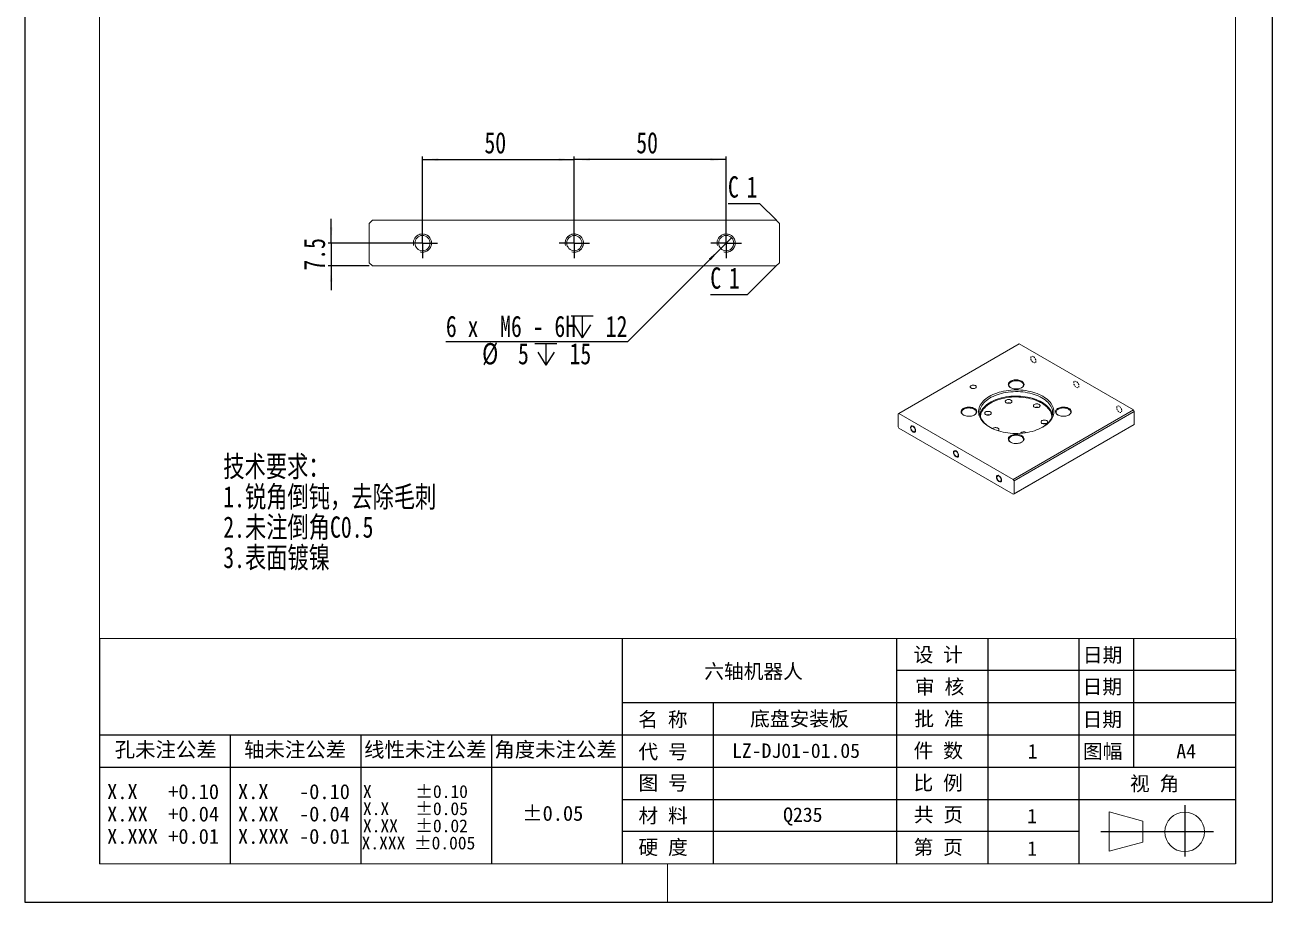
# Model space of a CAD drawing. Header units: millimetres. Extents: x 12 to 1039, y 8 to 1479.
# Drawn here: x 12 to 1039, y 8 to 729 of the extents above; entities that cross this region are included whole.
import ezdxf

# ---------------------------------------------------------------- set-up
doc = ezdxf.new("R2010")
doc.units = ezdxf.units.MM
doc.linetypes.add('SLD-实线', pattern=[0])
doc.linetypes.add('SLD-虚线', pattern=[1.905, 1.27, -0.635])
for name, color, linetype in [('FORMAT', 7, 'SLD-实线'), ('SLD-0', 179, 'SLD-实线'), ('图框', 7, 'SLD-实线'), ('标注层', 96, 'SLD-实线')]:
    doc.layers.add(name, color=color, linetype=linetype)
doc.layers.add('粗实线', color=7, linetype='SLD-实线', lineweight=15)
doc.styles.add('SLDTEXTSTYLE0', font='HYSWLONGFANGSONG.TTF', dxfattribs={"bigfont": 'bigfont'})
doc.styles.add('SLDTEXTSTYLE1', font='SIMSUN.TTC')
doc.styles.add('SLDTEXTSTYLE2', font='SIMSUN.TTC', dxfattribs={"bigfont": 'bigfont'})
doc.styles.add('SLDTEXTSTYLE3', font='HYSWLONGFANGSONG.TTF')
doc.dimstyles.new('SLDDIMSTYLE0', dxfattribs={"dimtxt": 17.5, "dimasz": 13, "dimexe": 0, "dimexo": 0.0625, "dimgap": 4.375, "dimtad": 1, "dimdec": 3, "dimlfac": 2, "dimrnd": 1e-09, "dimzin": 12, "dimdsep": 46, "dimtxsty": 'SLDTEXTSTYLE3', "dimsah": 1, "dimcen": 0.09, "dimadec": 0, "dimazin": 3, "dimtfac": 1, "dimtdec": 3, "dimtofl": 0, "dimtmove": 0, "dimatfit": 3, "dimfxl": 0, "dimfrac": 2, "dimtolj": 1, "dimtzin": 12, "dimarcsym": 0})
doc.dimstyles.new('SLDDIMSTYLE3', dxfattribs={"dimtxt": 17.5, "dimasz": 13, "dimexe": 0, "dimexo": 0.0625, "dimgap": 4.375, "dimtad": 1, "dimdec": 3, "dimlfac": 2, "dimrnd": 1e-09, "dimzin": 12, "dimdsep": 46, "dimtxsty": 'SLDTEXTSTYLE3', "dimsah": 1, "dimcen": 0.09, "dimadec": 0, "dimazin": 3, "dimtfac": 1, "dimtdec": 3, "dimtmove": 0, "dimatfit": 0, "dimfxl": 0, "dimfrac": 2, "dimtolj": 1, "dimtzin": 12, "dimarcsym": 0})
doc.dimstyles.new('SLDDIMSTYLE4', dxfattribs={"dimtxt": 17.5, "dimasz": 13, "dimexe": 0, "dimexo": 0.0625, "dimgap": 4.375, "dimtad": 0, "dimtih": 1, "dimtoh": 1, "dimdec": 0, "dimlfac": 2, "dimrnd": 1e-09, "dimzin": 12, "dimdsep": 46, "dimtxsty": 'SLDTEXTSTYLE3', "dimblk1": 'NONE', "dimsah": 1, "dimcen": 0, "dimadec": 0, "dimazin": 3, "dimtfac": 1, "dimtdec": 3, "dimtmove": 0, "dimatfit": 3, "dimldrblk": 'NONE', "dimfxl": 0, "dimfrac": 2, "dimtolj": 1, "dimtzin": 12, "dimarcsym": 0})

# ---------------------------------------------------------------- blocks, each defined once
blk = doc.blocks.new('SW_NOTE_0')
at = {"layer": 'SLD-0', "color": 0, "char_height": 17.5, "attachment_point": 1, "style": 'SLDTEXTSTYLE0'}
for s, insert in [('\\M+18B5A术\\M+19776\\M+18B81\\M+18146', (0, 22.6)), ('1.锐\\M+18A70\\M+1937C钝\\M+18143\\M+18B8E\\M+18F9C\\M+196D1\\M+18E68', (0, -2.4)), ('2.\\M+196A2\\M+1928D\\M+1937C\\M+18A70C0.5', (0, -27.4)), ('3.\\M+1955C\\M+196CA镀镍', (0, -52.4))]:
    blk.add_mtext(s, dxfattribs=dict(at, insert=insert))
blk = doc.blocks.new('SW_NOTE_1')
at = {"layer": 'FORMAT', "color": 0, "char_height": 12.312, "attachment_point": 2, "style": 'SLDTEXTSTYLE1'}
for s, insert in [('X.X   +0.10', (38.1, 14.3)), ('X.XX  +0.04', (38.1, -4.1)), ('X.XXX +0.01', (38.1, -22.5))]:
    blk.add_mtext(s, dxfattribs=dict(at, insert=insert))
blk = doc.blocks.new('SW_NOTE_2')
at = {"layer": 'FORMAT', "color": 0, "char_height": 12.312, "attachment_point": 2, "style": 'SLDTEXTSTYLE1'}
for s, insert in [('X.X   -0.10', (38.1, 14.3)), ('X.XX  -0.04', (38.1, -4.1)), ('X.XXX -0.01', (38.1, -22.5))]:
    blk.add_mtext(s, dxfattribs=dict(at, insert=insert))
blk = doc.blocks.new('SW_NOTE_3')
at = {"layer": 'FORMAT', "color": 0, "char_height": 10.583, "attachment_point": 2, "style": 'SLDTEXTSTYLE1'}
for s, insert in [('X     ±0.10', (35.9, 12.3)), ('X.X   ±0.05', (35.9, -1.8)), ('X.XX  ±0.02', (35.9, -15.9)), (' X.XXX ±0.005', (34.8, -30))]:
    blk.add_mtext(s, dxfattribs=dict(at, insert=insert))
blk = doc.blocks.new('SW_SYMBOL_HOLE_DEPTH')
at = {"layer": '标注层', "color": 0}
for p, q in [((0, 4375), (4000, 4375)), ((500, 2775), (2000, 375)), ((2000, 4375), (2000, 375)), ((3500, 2775), (2000, 375))]:
    blk.add_line(p, q, dxfattribs=at)
blk = doc.blocks.new('_D_15')
at = {"layer": '标注层'}
for p, q in [((585.3, 545.4), (508.4, 468.5)), ((594.1, 554.2), (585.3, 545.4)), ((508.4, 468.5), (359, 468.5))]:
    blk.add_line(p, q, dxfattribs=at)
blk.add_solid([(585.3, 545.4), (575.4, 536.9), (576.8, 535.5)], dxfattribs=at)
at = {"layer": '标注层', "xscale": 0.004511737089201878, "yscale": 0.004511737089201878, "zscale": 0.004511737089201878}
for p in [(462.2, 470.1), (432.3, 447.5)]:
    blk.add_blockref('SW_SYMBOL_HOLE_DEPTH', p, dxfattribs=at)
at = {"layer": '标注层', "char_height": 17.5, "attachment_point": 1, "style": 'SLDTEXTSTYLE3'}
for s, insert in [('6 x  M6 - 6H ', (359, 490, 0.2)), (' 12', (481.6, 490, 0.2)), ('%%c', (388.8, 467.5, 0.2)), (' 5 ', (409.4, 467.5, 0.2)), (' 15', (451.8, 467.5, 0.2))]:
    blk.add_mtext(s, dxfattribs=dict(at, insert=insert))
blk = doc.blocks.new('_NONE')
blk = doc.blocks.new('_D_16')
at = {"layer": '标注层'}
for p, q in [((339.7, 552.3), (339.7, 621)), ((339.7, 618.5), (464.7, 618.5)), ((464.7, 552.3), (464.7, 621))]:
    blk.add_line(p, q, dxfattribs=at)
for points in [[(339.7, 618.5), (352.7, 617.5), (352.7, 619.5)], [(464.7, 618.5), (451.7, 619.5), (451.7, 617.5)]]:
    blk.add_solid(points, dxfattribs=at)
at = {"layer": '标注层', "insert": (390.7, 641.1, 0.2), "char_height": 17.5, "attachment_point": 1, "style": 'SLDTEXTSTYLE3'}
blk.add_mtext('50', dxfattribs=at)
blk = doc.blocks.new('_D_17')
at = {"layer": '标注层'}
for p, q in [((464.7, 552.3), (464.7, 621)), ((589.7, 618.5), (464.7, 618.5)), ((589.7, 552.3), (589.7, 621))]:
    blk.add_line(p, q, dxfattribs=at)
for points in [[(464.7, 618.5), (477.7, 617.5), (477.7, 619.5)], [(589.7, 618.5), (576.7, 619.5), (576.7, 617.5)]]:
    blk.add_solid(points, dxfattribs=at)
at = {"layer": '标注层', "insert": (515.7, 641.1, 0.2), "char_height": 17.5, "attachment_point": 1, "style": 'SLDTEXTSTYLE3'}
blk.add_mtext('50', dxfattribs=at)
blk = doc.blocks.new('_D_18')
at = {"layer": '标注层'}
for p, q in [((264.6, 549.8), (264.6, 569.8)), ((337.2, 549.8), (262.1, 549.8)), ((264.6, 549.8), (264.6, 531)), ((295.9, 531), (262.1, 531)), ((264.6, 531), (264.6, 511))]:
    blk.add_line(p, q, dxfattribs=at)
for points in [[(264.6, 549.8), (265.6, 562.8), (263.6, 562.8)], [(264.6, 531), (263.6, 518), (265.6, 518)]]:
    blk.add_solid(points, dxfattribs=at)
at = {"layer": '标注层', "insert": (242, 527.1, 0.3), "char_height": 17.5, "attachment_point": 1, "rotation": 90, "style": 'SLDTEXTSTYLE3'}
blk.add_mtext('7.5', dxfattribs=at)
blk = doc.blocks.new('SW_CHAMFER_DIMENSION_1')
at = {"layer": '标注层', "color": 0}
for p, q in [((26.2, 0), (0, 0)), ((39.8, -13.6), (26.2, 0))]:
    blk.add_line(p, q, dxfattribs=at)
at = {"layer": '标注层', "color": 0, "char_height": 17.5, "attachment_point": 1, "style": 'SLDTEXTSTYLE3'}
for s, insert in [('C', (0, 22.6, 0.2)), ('1', (15.3, 22.6, 0.2))]:
    blk.add_mtext(s, dxfattribs=dict(at, insert=insert))
blk = doc.blocks.new('SW_CHAMFER_DIMENSION_2')
at = {"layer": '标注层', "color": 0}
for p, q in [((54.3, 23.9), (30.4, 0)), ((30.4, 0), (0, 0))]:
    blk.add_line(p, q, dxfattribs=at)
at = {"layer": '标注层', "color": 0, "char_height": 17.5, "attachment_point": 1, "style": 'SLDTEXTSTYLE3'}
for s, insert in [('C', (0, 22.6, 0.2)), ('1', (15.3, 22.6, 0.2))]:
    blk.add_mtext(s, dxfattribs=dict(at, insert=insert))
blk = doc.blocks.new('SW_CENTERMARKSYMBOL_12')
at = {"layer": 'SLD-0', "color": 0}
for p, q in [((0, 6.25), (0, 12.5)), ((-6.25, 0), (-12.5, 0)), ((0, 0), (-6.25, 0)), ((0, 0), (0, 6.25)), ((0, 0), (0, -6.25)), ((0, 0), (6.25, 0)), ((6.25, 0), (12.5, 0)), ((0, -6.25), (0, -12.5))]:
    blk.add_line(p, q, dxfattribs=at)
blk = doc.blocks.new('SW_CENTERMARKSYMBOL_13')
at = {"layer": 'SLD-0', "color": 0}
for p, q in [((0, 6.25), (0, 12.5)), ((-6.25, 0), (-12.5, 0)), ((0, 0), (-6.25, 0)), ((0, 0), (0, 6.25)), ((0, 0), (0, -6.25)), ((0, 0), (6.25, 0)), ((6.25, 0), (12.5, 0)), ((0, -6.25), (0, -12.5))]:
    blk.add_line(p, q, dxfattribs=at)
blk = doc.blocks.new('SW_CENTERMARKSYMBOL_14')
at = {"layer": 'SLD-0', "color": 0}
for p, q in [((0, 6.25), (0, 12.5)), ((-6.25, 0), (-12.5, 0)), ((0, 0), (-6.25, 0)), ((0, 0), (0, 6.25)), ((0, 0), (0, -6.25)), ((0, 0), (6.25, 0)), ((6.25, 0), (12.5, 0)), ((0, -6.25), (0, -12.5))]:
    blk.add_line(p, q, dxfattribs=at)

msp = doc.modelspace()

# ---------------------------------------------------------------- linework, layer by layer
at = {"color": 7, "linetype": 'SLD-实线', "lineweight": 15}
for p, q in [((298.44233, 568.52739), (295.94233, 566.02739)), ((295.94233, 533.52739), (295.94233, 566.02739)), ((630.94234, 568.52739), (298.44233, 568.52739)), ((633.44234, 566.02739), (630.94234, 568.52739)), ((633.44234, 533.52739), (633.44234, 566.02739)), ((295.94233, 533.52739), (298.44233, 531.02739)), ((630.94234, 531.02739), (298.44233, 531.02739)), ((630.94234, 531.02739), (633.44234, 533.52739)), ((830.85824, 466.7541), (731.86329, 409.60553)), ((830.85824, 466.7541), (924.90345, 412.46296)), ((825.9085, 355.31439), (924.90345, 412.46296)), ((925.61055, 411.23822), (826.6156, 354.08965)), ((924.90345, 412.46296), (925.61055, 411.23822)), ((925.61055, 400.62318), (925.61055, 411.23822)), ((731.86329, 409.60553), (731.15618, 409.1972)), ((731.15618, 398.58217), (731.15618, 409.1972)), ((825.9085, 355.31439), (731.86329, 409.60553)), ((826.6156, 343.47462), (925.61055, 400.62318)), ((925.61055, 400.62318), (924.90345, 400.21485)), ((731.15618, 398.58217), (731.86329, 397.35742)), ((825.9085, 343.06628), (731.86329, 397.35742)), ((924.90345, 400.21485), (825.9085, 343.06628)), ((826.6156, 354.08965), (825.9085, 355.31439)), ((826.6156, 343.47462), (826.6156, 354.08965)), ((825.9085, 343.06628), (826.6156, 343.47462))]:
    msp.add_line(p, q, dxfattribs=at)
at = {"color": 7, "linetype": 'SLD-虚线', "lineweight": 0, "flags": 128}
for points in [[(842.5255, 456.3443), (841.71371, 456.62647), (841.0255, 456.49275), (840.56566, 455.9635), (840.40418, 455.11929), (840.56566, 454.08864), (841.0255, 453.02846), (841.71371, 452.10016), (842.5255, 451.44506), (843.3373, 451.16288), (844.0255, 451.2966), (844.48535, 451.82585), (844.64682, 452.67007), (844.48535, 453.70071), (844.0255, 454.76089), (843.3373, 455.6892), (842.5255, 456.3443)], [(877.88084, 435.9341), (877.06905, 436.21627), (876.38084, 436.08255), (875.921, 435.5533), (875.75952, 434.70909), (875.921, 433.67844), (876.38084, 432.61826), (877.06905, 431.68996), (877.88084, 431.03485), (878.69264, 430.75268), (879.38084, 430.8864), (879.84069, 431.41565), (880.00216, 432.25986), (879.84069, 433.29051), (879.38084, 434.35069), (878.69264, 435.27899), (877.88084, 435.9341)], [(913.23618, 415.52389), (912.42439, 415.80607), (911.73618, 415.67235), (911.27634, 415.1431), (911.11486, 414.29888), (911.27634, 413.26824), (911.73618, 412.20806), (912.42439, 411.27976), (913.23618, 410.62465), (914.04798, 410.34248), (914.73618, 410.4762), (915.19603, 411.00545), (915.3575, 411.84966), (915.19603, 412.88031), (914.73618, 413.94049), (914.04798, 414.86879), (913.23618, 415.52389)]]:
    msp.add_lwpolyline(points, dxfattribs=at)
at = {"color": 7, "linetype": 'SLD-实线', "lineweight": 15, "flags": 128}
for points in [[(794.7958, 432.46496), (795.15582, 432.20211), (795.40114, 431.89841), (795.51852, 431.57023), (795.50163, 431.23528), (795.3514, 430.9116), (795.07591, 430.61665), (794.69002, 430.36633), (794.21453, 430.17413), (793.67508, 430.05041), (793.10074, 430.00184), (792.52248, 430.03105), (791.97148, 430.13645), (791.47744, 430.31237), (791.06699, 430.54931), (790.76226, 430.83452), (790.57968, 431.15261), (790.52909, 431.48643), (790.61321, 431.81798), (790.82753, 432.1294), (791.16047, 432.4039), (791.59409, 432.62667), (792.10502, 432.7857), (792.6657, 432.87243), (793.24592, 432.88218), (793.81439, 432.81442), (794.34047, 432.6728), (794.7958, 432.46496)], [(832.97956, 436.1388), (833.59979, 435.72419), (834.10885, 435.26188), (834.49587, 434.7617), (834.75262, 434.23432), (834.87361, 433.69098), (834.85628, 433.14326), (834.70099, 432.60283), (834.41105, 432.08122), (833.99264, 431.58954), (833.45468, 431.13826), (832.80864, 430.73701), (832.06827, 430.39434), (831.24937, 430.11755), (830.36938, 429.91254), (829.44707, 429.78369), (828.50208, 429.73373), (827.55457, 429.76373), (826.62472, 429.87305), (825.73235, 430.05937), (824.89649, 430.31871), (824.13494, 430.64554), (823.46394, 431.0329), (822.89778, 431.47254), (822.44855, 431.95507), (822.1258, 432.47022), (821.93642, 433.00702), (821.88445, 433.554), (821.97099, 434.09953), (822.19421, 434.63197), (822.54933, 435.13998), (823.02879, 435.61272), (823.62238, 436.04012), (824.31744, 436.41308), (825.09916, 436.72364), (825.95087, 436.96518), (826.85443, 437.13256), (827.79058, 437.2222), (828.73936, 437.23221), (829.68055, 437.16236), (830.5941, 437.01414), (831.46053, 436.79072), (832.26137, 436.49685), (832.97956, 436.1388)], [(832.62601, 435.52642), (831.94629, 435.86411), (831.18698, 436.13953), (830.36504, 436.34655), (829.49884, 436.48054), (828.60772, 436.5385), (827.71158, 436.51915), (826.83045, 436.4229), (825.98402, 436.25192), (825.19118, 436.01002), (824.46965, 435.70261), (823.83554, 435.33655), (823.30302, 434.92001), (822.884, 434.46232), (822.58781, 433.97368), (822.4211, 433.46501), (822.38756, 432.94769), (822.48797, 432.43325), (822.72007, 431.9332), (823.07868, 431.45871), (823.55578, 431.02037), (823.97031, 430.73047)], [(832.79642, 430.73047), (832.9312, 430.81786), (833.46371, 431.23439), (833.88274, 431.69208), (834.17892, 432.18072), (834.34564, 432.68939), (834.37917, 433.20671), (834.27877, 433.72115), (834.04667, 434.2212), (833.68806, 434.69569), (833.21096, 435.13403), (832.62601, 435.52642)], [(850.30368, 423.68857), (851.70448, 422.82457), (853.0033, 421.90902), (854.19447, 420.94591), (855.27277, 419.93946), (856.23349, 418.89407), (857.07243, 417.81432), (857.78592, 416.70491), (858.37084, 415.57071), (858.82463, 414.41667), (859.14531, 413.24784), (859.33147, 412.06933), (859.38231, 410.8863), (859.2976, 409.70391), (859.0777, 408.52734), (858.72359, 407.36173), (858.23681, 406.21218), (857.61949, 405.08372), (856.87432, 403.98127), (856.00457, 402.90967), (855.01404, 401.87359), (853.90706, 400.87757), (852.68847, 399.92597), (851.36361, 399.02294), (849.93825, 398.17243), (848.41865, 397.37816), (846.81143, 396.6436), (845.12363, 395.97197), (843.36263, 395.36621), (841.53613, 394.82896), (839.65212, 394.36257), (837.71883, 393.96908), (835.74472, 393.65021), (833.73842, 393.40736), (831.7087, 393.24159), (829.66444, 393.15362), (827.61459, 393.14383), (825.56809, 393.21228), (823.5339, 393.35866), (821.52092, 393.58233), (819.53795, 393.88231), (817.59365, 394.25729), (815.69654, 394.70563), (813.8549, 395.22538), (812.07679, 395.81425), (810.36999, 396.46968), (808.74195, 397.18879), (807.1998, 397.96845), (805.75028, 398.80523), (804.39973, 399.6955), (803.15406, 400.63534), (802.0187, 401.62066), (800.99864, 402.64714), (800.09831, 403.7103), (799.32168, 404.80548), (798.67212, 405.92789), (798.15248, 407.07264), (797.76503, 408.23471), (797.51147, 409.40902), (797.3929, 410.59044), (797.40985, 411.7738), (797.56224, 412.95392), (797.8494, 414.12565), (798.27007, 415.28386), (798.82243, 416.42349), (799.50404, 417.53956), (800.31194, 418.62717), (801.24259, 419.68159), (802.29192, 420.69819), (803.45534, 421.67254), (804.72776, 422.60037), (806.10363, 423.47762), (807.57691, 424.30046), (809.14118, 425.06529), (810.78959, 425.76876), (812.51493, 426.40781), (814.30966, 426.97963), (816.16594, 427.48172), (818.07563, 427.9119), (820.0304, 428.26827), (822.02169, 428.54928), (824.04081, 428.75371), (826.07891, 428.88065), (828.12708, 428.92955), (830.17638, 428.90021), (832.21784, 428.79274), (834.24253, 428.60761), (836.2416, 428.34564), (838.20631, 428.00798), (840.12807, 427.59609), (841.99846, 427.11178), (843.80933, 426.55717), (845.55274, 425.93468), (847.22107, 425.24703), (848.80703, 424.49724), (850.30368, 423.68857)], [(849.59657, 422.46383), (848.13231, 423.25443), (846.57985, 423.98681), (844.94612, 424.65769), (843.23842, 425.26408), (841.46437, 425.80327), (839.63189, 426.27285), (837.74918, 426.67073), (835.82464, 426.99512), (833.86686, 427.24458), (831.8846, 427.41799), (829.88669, 427.51458), (827.88207, 427.53392), (825.87969, 427.47592), (823.8885, 427.34084), (821.91737, 427.12929), (819.97513, 426.8422), (818.07044, 426.48087), (816.21181, 426.0469), (814.40754, 425.54223), (812.66569, 424.96913), (810.99404, 424.33013), (809.40005, 423.62811), (807.89085, 422.86619), (806.47317, 422.04779), (805.15335, 421.17654), (803.93728, 420.25635), (802.83039, 419.29133), (801.83763, 418.28578), (800.96343, 417.2442), (800.21169, 416.17123), (799.58577, 415.07168), (799.08847, 413.95045), (798.72201, 412.81254), (798.48802, 411.66305), (798.38756, 410.5071), (798.42106, 409.34986), (798.58838, 408.19649), (798.88877, 407.05215), (799.32089, 405.92195), (799.88282, 404.81094), (800.57203, 403.72407), (801.38545, 402.66621), (802.31946, 401.64207), (803.36987, 400.65623), (804.532, 399.7131), (805.80065, 398.81688), (806.81891, 398.17778)], [(820.22717, 418.39525), (820.70862, 418.1736), (821.26344, 418.01936), (821.86381, 417.94025), (822.47961, 417.94025), (823.07998, 418.01936), (823.6348, 418.1736), (824.11626, 418.39525), (824.5002, 418.67319), (824.76739, 418.99348), (824.90442, 419.34006), (824.90442, 419.69556), (824.76739, 420.04215), (824.5002, 420.36244), (824.11626, 420.64037), (823.6348, 420.86202), (823.07998, 421.01627), (822.47961, 421.09537), (821.86381, 421.09537), (821.26344, 421.01627), (820.70862, 420.86202), (820.22717, 420.64037), (819.84322, 420.36244), (819.57603, 420.04214), (819.439, 419.69556), (819.439, 419.34007), (819.57603, 418.99348), (819.84322, 418.67319), (820.22717, 418.39525)], [(849.94783, 398.17778), (850.29356, 398.38763), (851.61339, 399.25887), (852.82946, 400.17906), (853.93634, 401.14408), (854.92911, 402.14963), (855.80331, 403.19121), (856.55505, 404.26418), (857.18096, 405.36373), (857.67826, 406.48497), (858.04473, 407.62287), (858.27871, 408.77237), (858.37918, 409.92832), (858.34568, 411.08556), (858.17836, 412.23892), (857.87797, 413.38326), (857.44584, 414.51346), (856.88392, 415.62448), (856.19471, 416.71134), (855.38128, 417.76921), (854.44728, 418.79334), (853.39687, 419.77918), (852.23474, 420.72231), (850.96609, 421.61853), (849.59657, 422.46383)], [(794.08869, 413.68757), (794.70892, 413.27297), (795.21797, 412.81065), (795.605, 412.31047), (795.86174, 411.7831), (795.98274, 411.23976), (795.96541, 410.69204), (795.81012, 410.15161), (795.52018, 409.63), (795.10177, 409.13831), (794.56381, 408.68704), (793.91776, 408.28579), (793.1774, 407.94312), (792.3585, 407.66633), (791.47851, 407.46132), (790.5562, 407.33246), (789.61121, 407.2825), (788.6637, 407.31251), (787.73385, 407.42183), (786.84148, 407.60815), (786.00561, 407.86749), (785.24406, 408.19432), (784.57306, 408.58168), (784.00691, 409.02131), (783.55767, 409.50385), (783.23493, 410.019), (783.04555, 410.55579), (782.99358, 411.10278), (783.08012, 411.64831), (783.30333, 412.18075), (783.65845, 412.68875), (784.13792, 413.16149), (784.73151, 413.5889), (785.42657, 413.96185), (786.20828, 414.27241), (787.06, 414.51395), (787.96356, 414.68133), (788.89971, 414.77098), (789.84849, 414.78098), (790.78968, 414.71114), (791.70323, 414.56292), (792.56965, 414.33949), (793.3705, 414.04563), (794.08869, 413.68757)], [(793.73514, 413.0752), (793.05542, 413.41288), (792.29611, 413.68831), (791.47417, 413.89533), (790.60797, 414.02932), (789.71684, 414.08728), (788.82071, 414.06792), (787.93958, 413.97168), (787.09314, 413.8007), (786.3003, 413.5588), (785.57877, 413.25138), (784.94467, 412.88532), (784.41215, 412.46879), (783.99312, 412.01109), (783.69694, 411.52246), (783.53022, 411.01379), (783.49669, 410.49646), (783.5971, 409.98203), (783.8292, 409.48198), (784.1878, 409.00749), (784.66491, 408.56915), (785.07944, 408.27925)], [(793.90555, 408.27925), (794.04033, 408.36663), (794.57284, 408.78316), (794.99187, 409.24086), (795.28805, 409.7295), (795.45477, 410.23816), (795.4883, 410.75549), (795.38789, 411.26992), (795.1558, 411.76997), (794.79719, 412.24447), (794.32008, 412.68281), (793.73514, 413.0752)], [(803.25661, 408.59835), (803.73806, 408.37671), (804.29288, 408.22246), (804.89325, 408.14336), (805.50905, 408.14336), (806.10942, 408.22246), (806.66424, 408.37671), (807.14569, 408.59835), (807.52964, 408.87629), (807.79683, 409.19658), (807.93386, 409.54317), (807.93386, 409.89866), (807.79683, 410.24525), (807.52964, 410.56554), (807.14569, 410.84348), (806.66424, 411.06513), (806.10942, 411.21937), (805.50905, 411.29847), (804.89325, 411.29847), (804.29288, 411.21937), (803.73806, 411.06513), (803.25661, 410.84348), (802.87266, 410.56554), (802.60547, 410.24525), (802.46844, 409.89866), (802.46844, 409.54317), (802.60547, 409.19658), (802.87266, 408.87629), (803.25661, 408.59835)], [(843.40939, 414.80934), (843.89084, 414.58769), (844.44566, 414.43345), (845.04603, 414.35434), (845.66183, 414.35434), (846.2622, 414.43345), (846.81702, 414.58769), (847.29848, 414.80934), (847.68242, 415.08728), (847.94961, 415.40757), (848.08664, 415.75415), (848.08664, 416.10965), (847.94961, 416.45623), (847.68242, 416.77652), (847.29848, 417.05446), (846.81702, 417.27611), (846.2622, 417.43035), (845.66183, 417.50946), (845.04603, 417.50946), (844.44566, 417.43035), (843.89084, 417.27611), (843.40939, 417.05446), (843.02544, 416.77652), (842.75825, 416.45623), (842.62122, 416.10965), (842.62122, 415.75415), (842.75825, 415.40757), (843.02544, 415.08728), (843.40939, 414.80934)], [(871.87044, 413.68757), (872.49067, 413.27297), (872.99972, 412.81065), (873.38674, 412.31048), (873.64349, 411.7831), (873.76448, 411.23976), (873.74715, 410.69204), (873.59186, 410.15161), (873.30192, 409.63), (872.88352, 409.13831), (872.34555, 408.68704), (871.69951, 408.28579), (870.95914, 407.94312), (870.14024, 407.66633), (869.26026, 407.46132), (868.33794, 407.33246), (867.39296, 407.2825), (866.44544, 407.3125), (865.51559, 407.42183), (864.62323, 407.60815), (863.78736, 407.86749), (863.02581, 408.19432), (862.35481, 408.58168), (861.78866, 409.02131), (861.33942, 409.50385), (861.01667, 410.019), (860.8273, 410.55579), (860.77533, 411.10278), (860.86187, 411.64831), (861.08508, 412.18075), (861.4402, 412.68875), (861.91966, 413.1615), (862.51325, 413.5889), (863.20831, 413.96185), (863.99003, 414.27241), (864.84175, 414.51395), (865.74531, 414.68133), (866.68145, 414.77098), (867.63023, 414.78098), (868.57143, 414.71114), (869.48497, 414.56292), (870.3514, 414.3395), (871.15224, 414.04562), (871.87044, 413.68757)], [(871.51688, 413.0752), (870.83716, 413.41288), (870.07785, 413.68831), (869.25592, 413.89533), (868.38971, 414.02932), (867.49859, 414.08728), (866.60246, 414.06792), (865.72133, 413.97168), (864.87489, 413.8007), (864.08205, 413.5588), (863.36052, 413.25138), (862.72641, 412.88532), (862.1939, 412.46879), (861.77487, 412.01109), (861.47869, 411.52246), (861.31197, 411.01379), (861.27844, 410.49646), (861.37884, 409.98203), (861.61094, 409.48198), (861.96955, 409.00749), (862.44665, 408.56915), (862.86119, 408.27925)], [(871.6873, 408.27925), (871.82207, 408.36663), (872.35459, 408.78316), (872.77362, 409.24086), (873.0698, 409.7295), (873.23652, 410.23816), (873.27005, 410.75549), (873.16964, 411.26992), (872.93754, 411.76997), (872.57893, 412.24447), (872.10183, 412.68281), (871.51688, 413.0752)], [(798.55265, 408.38049), (798.72201, 409.13811), (798.915, 409.78921)], [(849.62104, 401.42653), (850.1025, 401.20488), (850.65732, 401.05064), (851.25769, 400.97153), (851.87349, 400.97153), (852.47386, 401.05064), (853.02868, 401.20488), (853.51013, 401.42653), (853.89408, 401.70447), (854.16127, 402.02476), (854.2983, 402.37134), (854.2983, 402.72684), (854.16127, 403.07342), (853.89408, 403.39371), (853.51013, 403.67165), (853.02868, 403.8933), (852.47386, 404.04754), (851.87349, 404.12665), (851.25769, 404.12665), (850.65732, 404.04754), (850.1025, 403.8933), (849.62104, 403.67165), (849.2371, 403.39371), (848.96991, 403.07342), (848.83288, 402.72684), (848.83288, 402.37134), (848.96991, 402.02476), (849.2371, 401.70447), (849.62104, 401.42653)], [(741.76279, 397.76662), (741.81044, 397.26834), (741.95082, 396.74191), (742.17637, 396.21571), (742.47492, 395.7181), (742.83038, 395.27591), (743.22359, 394.91298), (743.63334, 394.64887), (744.03756, 394.49783), (744.41444, 394.46799), (744.74367, 394.56097), (745.0075, 394.77174), (745.19171, 395.08896), (745.28637, 395.49551), (745.28637, 395.96949), (745.19171, 396.48533), (745.0075, 397.01523), (744.74367, 397.53062), (744.41444, 398.00372), (744.03756, 398.40902), (743.63334, 398.72467), (743.22359, 398.93366), (742.83038, 399.02471), (742.47492, 398.99293), (742.17637, 398.84002), (741.95082, 398.57423), (741.81044, 398.20988), (741.76279, 397.76662)], [(813.53133, 395.3259), (813.7413, 395.49348), (814.00849, 395.81377), (814.14551, 396.16036), (814.14551, 396.51585), (814.00849, 396.86244), (813.7413, 397.18273), (813.35735, 397.46067), (812.87589, 397.68231), (812.32107, 397.83656), (811.72071, 397.91566), (811.1049, 397.91566), (810.50454, 397.83656), (809.94972, 397.68231), (809.46826, 397.46067), (809.08431, 397.18273), (808.97942, 397.07765)], [(832.97956, 391.23635), (833.59979, 390.82175), (834.10885, 390.35943), (834.49587, 389.85925), (834.75262, 389.33187), (834.87361, 388.78853), (834.85628, 388.24081), (834.70099, 387.70039), (834.41105, 387.17877), (833.99264, 386.68709), (833.45468, 386.23581), (832.80863, 385.83456), (832.06827, 385.49189), (831.24937, 385.2151), (830.36938, 385.0101), (829.44707, 384.88124), (828.50209, 384.83128), (827.55457, 384.86128), (826.62472, 384.97061), (825.73235, 385.15692), (824.89649, 385.41626), (824.13494, 385.7431), (823.46393, 386.13046), (822.89778, 386.57009), (822.44855, 387.05262), (822.1258, 387.56778), (821.93642, 388.10457), (821.88445, 388.65156), (821.971, 389.19709), (822.19421, 389.72953), (822.54933, 390.23753), (823.02879, 390.71027), (823.62238, 391.13768), (824.31744, 391.51063), (825.09916, 391.82119), (825.95087, 392.06273), (826.85443, 392.23011), (827.79058, 392.31976), (828.73936, 392.32976), (829.68055, 392.25991), (830.5941, 392.1117), (831.46053, 391.88827), (832.26137, 391.5944), (832.97956, 391.23635)], [(832.62601, 390.62398), (831.94629, 390.96166), (831.18698, 391.23709), (830.36504, 391.44411), (829.49884, 391.5781), (828.60772, 391.63606), (827.71158, 391.6167), (826.83046, 391.52046), (825.98402, 391.34947), (825.19118, 391.10758), (824.46964, 390.80016), (823.83554, 390.4341), (823.30302, 390.01757), (822.884, 389.55987), (822.58781, 389.07123), (822.4211, 388.56257), (822.38756, 388.04524), (822.48797, 387.53081), (822.72007, 387.03076), (823.07868, 386.55626), (823.55578, 386.11792), (823.97031, 385.82803)], [(832.79642, 385.82803), (832.9312, 385.91541), (833.46371, 386.33194), (833.88274, 386.78964), (834.17893, 387.27828), (834.34564, 387.78694), (834.37917, 388.30427), (834.27877, 388.8187), (834.04667, 389.31875), (833.68806, 389.79324), (833.21096, 390.23158), (832.62601, 390.62398)], [(777.11813, 377.35642), (777.16578, 376.85814), (777.30616, 376.33171), (777.53171, 375.80551), (777.83026, 375.3079), (778.18572, 374.86571), (778.57892, 374.50278), (778.98868, 374.23867), (779.3929, 374.08763), (779.76978, 374.05779), (780.09901, 374.15076), (780.36284, 374.36154), (780.54705, 374.67876), (780.64171, 375.08531), (780.64171, 375.55928), (780.54705, 376.07512), (780.36284, 376.60502), (780.09901, 377.12042), (779.76978, 377.59351), (779.3929, 377.99882), (778.98868, 378.31447), (778.57892, 378.52346), (778.18572, 378.61451), (777.83026, 378.58273), (777.53171, 378.42982), (777.30616, 378.16403), (777.16578, 377.79968), (777.11813, 377.35642)], [(812.47347, 356.94621), (812.52112, 356.44794), (812.6615, 355.92151), (812.88704, 355.3953), (813.18559, 354.8977), (813.54106, 354.45551), (813.93426, 354.09258), (814.34402, 353.82847), (814.74823, 353.67743), (815.12512, 353.64759), (815.45435, 353.74056), (815.71818, 353.95134), (815.90239, 354.26855), (815.99705, 354.67511), (815.99705, 355.14908), (815.90239, 355.66492), (815.71818, 356.19482), (815.45435, 356.71021), (815.12512, 357.18331), (814.74823, 357.58861), (814.34402, 357.90427), (813.93426, 358.11325), (813.54106, 358.20431), (813.18559, 358.17253), (812.88704, 358.01962), (812.6615, 357.75382), (812.52112, 357.38948), (812.47347, 356.94621)]]:
    msp.add_lwpolyline(points, dxfattribs=at)
at = {"color": 8, "linetype": 'SLD-实线', "lineweight": 15, "flags": 128}
for points in [[(798.915, 409.78921), (799.08847, 410.27601), (799.58577, 411.39725), (800.21169, 412.4968), (800.96343, 413.56976), (801.83763, 414.61135), (802.83039, 415.6169), (803.93728, 416.58192), (805.15335, 417.50211), (806.47317, 418.37335), (807.89085, 419.19176), (809.40005, 419.95368), (810.99404, 420.6557), (812.66569, 421.29469), (814.40754, 421.8678), (816.21181, 422.37247), (818.07044, 422.80644), (819.97513, 423.16777), (821.91737, 423.45486), (823.8885, 423.66641), (825.87969, 423.80149), (827.88207, 423.85949), (829.88669, 423.84015), (831.8846, 423.74355), (833.86686, 423.57014), (835.82464, 423.32068), (837.74918, 422.99629), (839.63189, 422.59842), (841.46437, 422.12884), (843.23842, 421.58965), (844.94612, 420.98326), (846.57985, 420.31238), (848.13231, 419.58), (849.59657, 418.78939), (850.96609, 417.9441), (852.23474, 417.04788), (853.39687, 416.10475), (854.44728, 415.11891), (855.38128, 414.09477), (856.19471, 413.03691), (856.88392, 411.95004), (857.44584, 410.83903), (857.82632, 409.86518)], [(857.84855, 406.96214), (857.7982, 407.42814), (857.57987, 408.57156), (857.22832, 409.70387), (856.74516, 410.81989), (856.13259, 411.91453), (855.39341, 412.9828), (854.53099, 414.01983), (853.54926, 415.02088), (852.45271, 415.98139), (851.24633, 416.89697), (849.93563, 417.76344), (848.5266, 418.57686), (847.02566, 419.33351), (845.43966, 420.02994), (843.77583, 420.66296), (842.04177, 421.2297), (840.24539, 421.72757), (838.39489, 422.15429), (836.4987, 422.50792), (834.56549, 422.78684), (832.60407, 422.98978), (830.62339, 423.11582), (828.6325, 423.16438), (826.64046, 423.13524), (824.65638, 423.02853), (822.6893, 422.84474), (820.74821, 422.58471), (818.84195, 422.24962), (816.97923, 421.841), (815.16854, 421.36072), (813.41814, 420.81097), (811.73603, 420.19425), (810.12988, 419.51339), (808.60702, 418.77148), (807.17439, 417.97192), (805.83853, 417.11835), (804.60553, 416.21466), (803.48104, 415.26498), (802.47016, 414.27365), (801.57752, 413.24518), (800.80719, 412.18426), (800.16268, 411.09575), (799.64694, 409.9846), (799.26232, 408.85588), (799.01057, 407.71475), (798.91818, 406.96214)]]:
    msp.add_lwpolyline(points, dxfattribs=at)
at = {"color": 7, "linetype": 'SLD-实线', "lineweight": 0, "flags": 128}
for points in [[(743.53056, 399.19573), (744.34235, 398.54063), (745.03056, 397.61232), (745.4904, 396.55215), (745.65188, 395.5215), (745.4904, 394.67729), (745.03056, 394.14803), (744.34235, 394.01432), (743.53056, 394.29649), (742.71876, 394.95159), (742.03056, 395.8799), (741.57071, 396.94007), (741.40923, 397.97072), (741.57071, 398.81493), (742.03056, 399.34419), (742.71876, 399.4779), (743.53056, 399.19573)], [(778.88589, 378.78553), (779.69769, 378.13042), (780.38589, 377.20212), (780.84574, 376.14194), (781.00721, 375.1113), (780.84574, 374.26708), (780.38589, 373.73783), (779.69769, 373.60411), (778.88589, 373.88628), (778.0741, 374.54139), (777.38589, 375.46969), (776.92605, 376.52987), (776.76457, 377.56052), (776.92605, 378.40473), (777.38589, 378.93398), (778.0741, 379.0677), (778.88589, 378.78553)], [(814.24123, 358.37533), (815.05303, 357.72022), (815.74123, 356.79192), (816.20108, 355.73174), (816.36255, 354.70109), (816.20108, 353.85688), (815.74123, 353.32763), (815.05303, 353.19391), (814.24123, 353.47608), (813.42944, 354.13119), (812.74123, 355.05949), (812.28139, 356.11967), (812.11991, 357.15032), (812.28139, 357.99453), (812.74123, 358.52378), (813.42944, 358.6575), (814.24123, 358.37533)]]:
    msp.add_lwpolyline(points, dxfattribs=at)
at = {"color": 7, "linetype": 'SLD-实线', "lineweight": 15}
for centre in [(339.69233, 549.77739), (464.69233, 549.77739), (589.69233, 549.77739)]:
    msp.add_circle(centre, 6.25, dxfattribs=at)
at = {"color": 7, "linetype": 'SLD-虚线', "lineweight": 0}
for centre in [(339.69233, 549.77739), (464.69233, 549.77739), (589.69233, 549.77739)]:
    msp.add_arc(centre, 7.5, 255, 195, dxfattribs=at)
at = {"color": 7, "linetype": 'SLD-实线', "lineweight": 0}
for centre in [(339.69233, 549.77739), (464.69233, 549.77739), (589.69233, 549.77739)]:
    msp.add_arc(centre, 7.5, 255, 195, dxfattribs=at)
at = {"color": 7, "linetype": 'SLD-实线', "lineweight": 15}
for centre, radius, start, end in [((822.17171, 413.95017), 4.46397, 70.98334021, 109.01665979), ((845.35393, 410.36428), 4.46396, 70.98326747, 109.01673347), ((805.20115, 404.15328), 4.46397, 70.9833305, 109.0166695), ((851.56559, 396.98146), 4.46396, 70.98329871, 109.01670129), ((847.70629, 406.42911), 10.68745, 10.5204379, 18.75400661), ((834.63756, 390.8302), 3.59385, 55.45593819, 137.46441258)]:
    msp.add_arc(centre, radius, start, end, dxfattribs=at)
at = {"layer": 'FORMAT'}
for p, q in [((74, 224.5), (74, 39)), ((504, 224.5), (504, 39)), ((730, 224.5), (730, 39)), ((805, 224.5), (805, 39)), ((880, 224.5), (880, 39)), ((925, 224.5), (925, 118.5)), ((1009, 224.5), (1009, 39)), ((1009, 198), (730, 198)), ((1009, 171.5), (504, 171.5)), ((579, 171.5), (579, 39)), ((74, 145), (1009, 145)), ((181.5, 145), (181.5, 39)), ((289, 145), (289, 39)), ((396.5, 145), (396.5, 39)), ((74, 118.5), (1009, 118.5)), ((504, 92), (1009, 92)), ((880, 65.5), (504, 65.5))]:
    msp.add_line(p, q, dxfattribs=at)
at = {"layer": 'SLD-0'}
for p, q in [((967.06952, 87.28217), (967.06952, 44.85647)), ((897.93551, 65.5), (939.18353, 65.5)), ((939.18353, 65.5), (990.84688, 65.5))]:
    msp.add_line(p, q, dxfattribs=at)
at = {"layer": '图框'}
for p, q in [((12.5, 1479), (12.5, 7.5)), ((1039, 1479), (1039, 7.5)), ((12.5, 7.5), (1039, 7.5))]:
    msp.add_line(p, q, dxfattribs=at)
at = {"layer": '粗实线'}
for p, q in [((74, 1449), (74, 39)), ((1009, 1449), (1009, 39)), ((74, 224.5), (1009, 224.5)), ((904.90701, 81.75), (904.90701, 49.25)), ((932.50251, 74.19755), (904.90701, 81.75)), ((932.50251, 56.80245), (932.50251, 74.19755)), ((904.90701, 49.25), (932.50251, 56.80245)), ((74, 39), (1009, 39)), ((74, 39), (1009, 39)), ((541.5, 39), (541.5, 7.5))]:
    msp.add_line(p, q, dxfattribs=at)
msp.add_circle((967.06952, 65.22635), 16.25, dxfattribs=at)

# ---------------------------------------------------------------- block references
at = {"layer": 'FORMAT'}
for name, p in [('SW_NOTE_1', (88.12127, 90.23155)), ('SW_NOTE_2', (195.81416, 90.23155)), ('SW_NOTE_3', (298.00616, 91.44105))]:
    msp.add_blockref(name, p, dxfattribs=at)
at = {"layer": 'SLD-0'}
for name, p in [('SW_CENTERMARKSYMBOL_14', (339.69233, 549.77739)), ('SW_CENTERMARKSYMBOL_13', (464.69233, 549.77739)), ('SW_CENTERMARKSYMBOL_12', (589.69233, 549.77739)), ('SW_NOTE_0', (175.74283, 352.22879))]:
    msp.add_blockref(name, p, dxfattribs=at)
at = {"layer": '标注层'}
for name, p in [('SW_CHAMFER_DIMENSION_1', (591.18702, 582.11777)), ('SW_CHAMFER_DIMENSION_2', (576.64715, 507.14735))]:
    msp.add_blockref(name, p, dxfattribs=at)

# ---------------------------------------------------------------- texts
at = {"layer": 'FORMAT', "attachment_point": 2}
for s, insert, char_height, style in [('设 计', (764.22049, 217.03198), 11.90625, 'SLDTEXTSTYLE2'), ('\\M+193FA\\M+18AFA', (899.47803, 216.79691), 11.90625, 'SLDTEXTSTYLE2'), ('审 \\M+18A6A', (765.40543, 190.62229), 11.90625, 'SLDTEXTSTYLE2'), ('\\M+193FA\\M+18AFA', (899.34097, 190.71616), 11.90625, 'SLDTEXTSTYLE2'), ('\\M+196BC \\M+18FCC', (537.61252, 163.78188), 11.90625, 'SLDTEXTSTYLE2'), ('\\M+194E1 \\M+18F79', (764.83272, 164.2376), 11.90625, 'SLDTEXTSTYLE2'), ('\\M+193FA\\M+18AFA', (899.25904, 163.75515), 11.90625, 'SLDTEXTSTYLE2'), ('\\M+18D45\\M+196A2\\M+1928D\\M+18CF6\\M+18DB7', (128.38048, 139.15151), 12.3125, 'SLDTEXTSTYLE2'), ('轴\\M+196A2\\M+1928D\\M+18CF6\\M+18DB7', (234.86158, 139.15151), 12.3125, 'SLDTEXTSTYLE2'), ('线\\M+190AB\\M+196A2\\M+1928D\\M+18CF6\\M+18DB7', (342.04483, 139.15151), 12.3125, 'SLDTEXTSTYLE2'), ('\\M+18A70\\M+19378\\M+196A2\\M+1928D\\M+18CF6\\M+18DB7', (449.29575, 139.15151), 12.3125, 'SLDTEXTSTYLE2'), ('\\M+191E3 \\M+18D86', (537.7624, 137.15989), 11.90625, 'SLDTEXTSTYLE2'), ('\\M+18C8F \\M+19094', (764.22049, 138.02913), 11.90625, 'SLDTEXTSTYLE2'), ('图\\M+1959D', (899.55258, 137.49721), 11.90625, 'SLDTEXTSTYLE2'), ('A4', (968.29704, 137.625), 11.90625, 'SLDTEXTSTYLE1'), ('\\M+194E4 \\M+197E1', (764.22049, 111.49171), 11.90625, 'SLDTEXTSTYLE2'), ('图 \\M+18D86', (537.7624, 111.49171), 11.90625, 'SLDTEXTSTYLE2'), ('视 \\M+18A70', (942.30664, 110.95426), 11.90625, 'SLDTEXTSTYLE2'), ('±0.05', (446.95206, 86.68895), 12.3125, 'SLDTEXTSTYLE1'), ('\\M+18DDE \\M+197BF', (537.7624, 84.54292), 11.90625, 'SLDTEXTSTYLE2'), ('\\M+18BA4 页', (764.41272, 85.35913), 11.90625, 'SLDTEXTSTYLE2'), ('1', (841.48919, 84.21923), 11.90625, 'SLDTEXTSTYLE1'), ('\\M+18D64 \\M+19378', (537.7624, 58.56809), 11.90625, 'SLDTEXTSTYLE2'), ('\\M+191E6 页', (764.22049, 58.56809), 11.90625, 'SLDTEXTSTYLE2'), ('1', (841.5657, 57.58053), 11.90625, 'SLDTEXTSTYLE1')]:
    msp.add_mtext(s, dxfattribs=dict(at, insert=insert, char_height=char_height, style=style))
at = {"layer": 'SLD-0', "char_height": 11.90625, "attachment_point": 2}
for s, insert, style in [('\\M+1985A轴\\M+18AF7\\M+18AED\\M+1906C', (612.2378, 203.32565), 'SLDTEXTSTYLE2'), ('\\M+192EA盘\\M+188C0\\M+19195\\M+194C2', (649.97553, 164.2376), 'SLDTEXTSTYLE2'), ('LZ-DJ01-01.05', (647.185, 138.02913), 'SLDTEXTSTYLE1'), ('1', (841.85039, 137.49721), 'SLDTEXTSTYLE1'), ('Q235', (652.76606, 85.35913), 'SLDTEXTSTYLE1')]:
    msp.add_mtext(s, dxfattribs=dict(at, insert=insert, style=style))

# ---------------------------------------------------------------- dimensions: what is measured, and where the dimension line sits
at = {"layer": '标注层'}
for p1, picture, middle in [((339.69233, 549.77739), '_D_16', (402.19233, 618.52739)), ((589.69233, 549.77739), '_D_17', (527.19233, 618.52739))]:
    dim = msp.add_linear_dim(base=(464.69233, 618.52739), p1=p1, p2=(464.69233, 549.77739), dimstyle='SLDDIMSTYLE0', dxfattribs=at)
    dim.commit()
    dim.dimension.update_dxf_attribs({"geometry": picture, "text_midpoint": middle, "dimtype": 160})
dim = msp.add_linear_dim(base=(264.58452, 531.02739), p1=(339.69233, 549.77739), p2=(298.44233, 531.02739), angle=90, dimstyle='SLDDIMSTYLE3', dxfattribs=at)
dim.commit()
dim.dimension.update_dxf_attribs({"geometry": '_D_18', "text_midpoint": (264.58452, 542.45444), "dimtype": 160})
dim = msp.add_diameter_dim_2p(p1=(594.11318, 554.19538), p2=(585.27149, 545.3594), text='6 x  M6 - 6H {\\fGDT;x} 12\\P%%c 5 {\\fGDT;x} 15\\P', dimstyle='SLDDIMSTYLE4', override={"dimpost": '<>'}, dxfattribs=at)
dim.commit()
dim.dimension.update_dxf_attribs({"geometry": '_D_15', "text_midpoint": (431.81812, 467.46985), "dimtype": 163})

doc.saveas('drawing.dxf')
